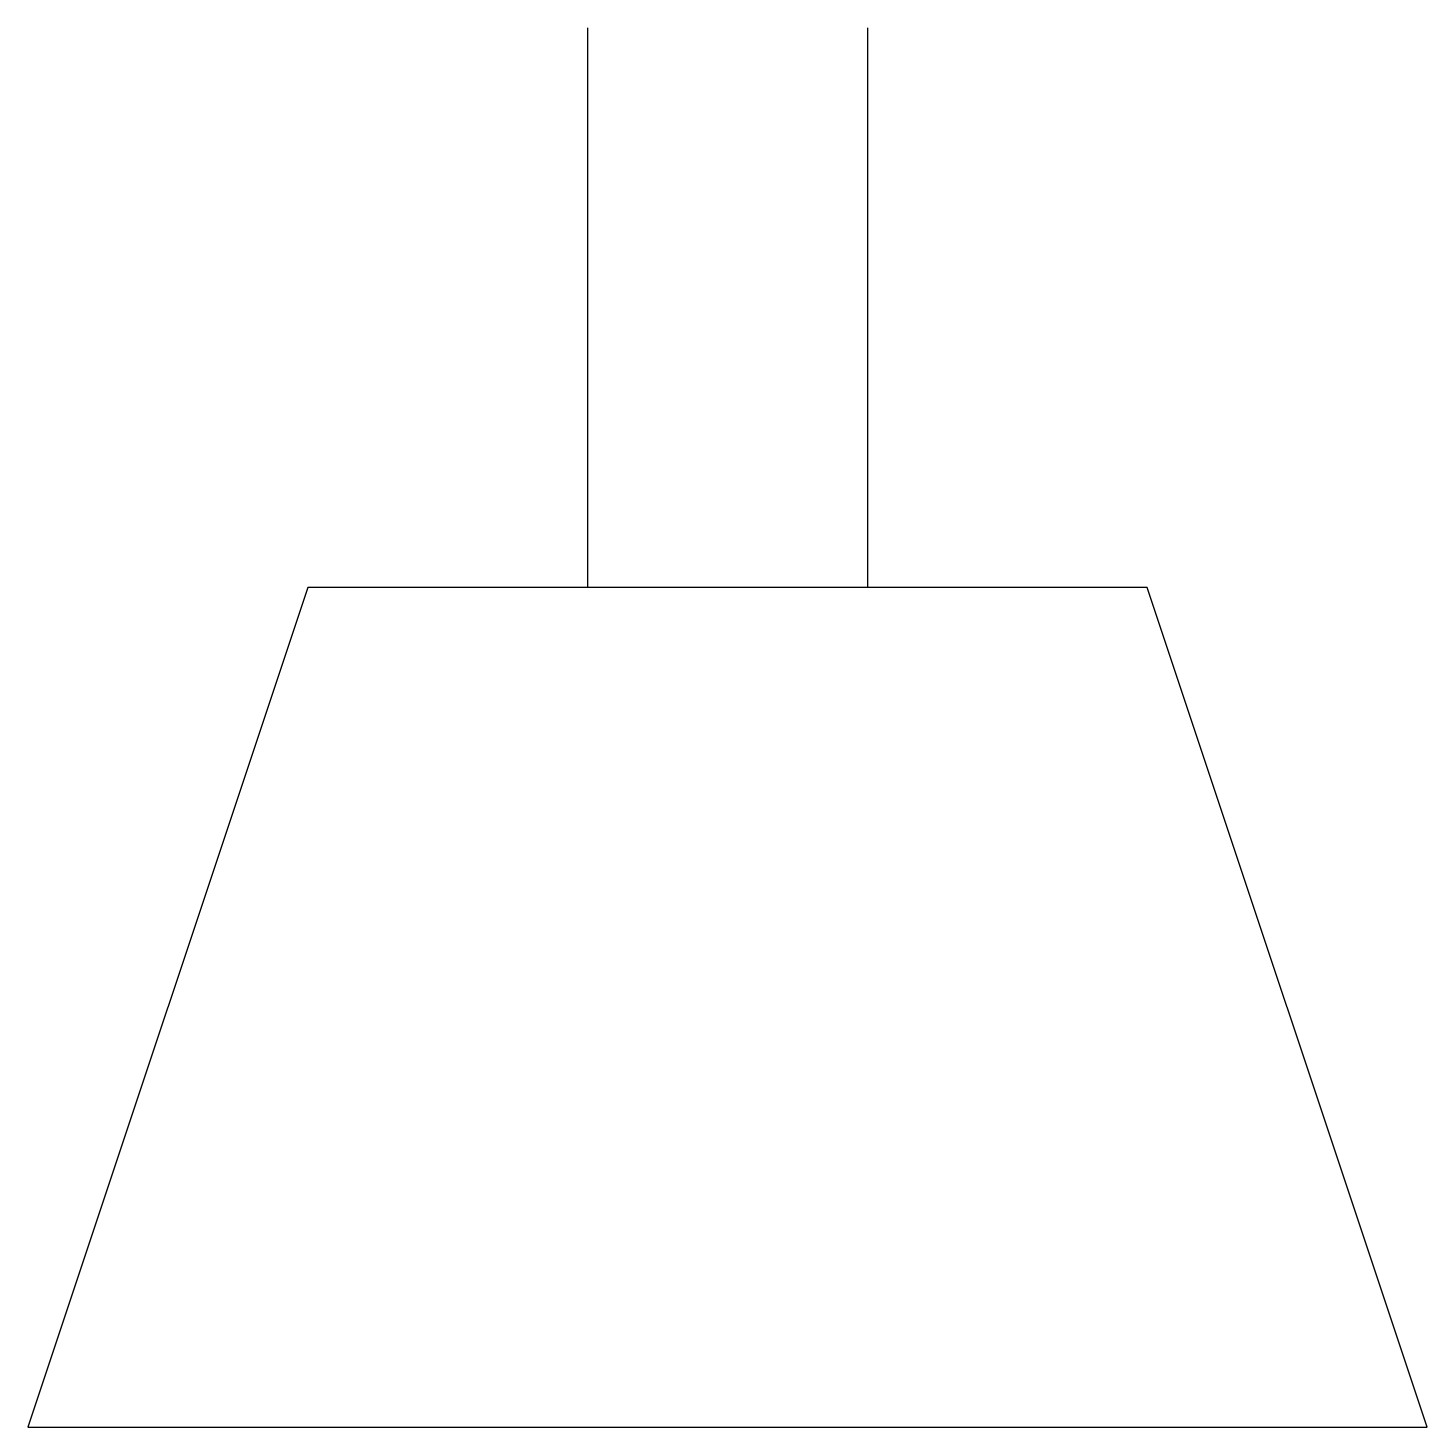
# Model space of a CAD drawing. Extents: x -750 to 750, y 0 to 1500.
import ezdxf

# ---------------------------------------------------------------- set-up
doc = ezdxf.new("R2010")
doc.units = 0
doc.header["$LTSCALE"] = 1000
doc.layers.add('TJ(电气专业D)', color=142, linetype='CONTINUOUS')

# ---------------------------------------------------------------- blocks, each defined once
blk = doc.blocks.new('$Equip$00003233')
at = {"layer": 'TJ(电气专业D)'}
for p, q in [((-0.3, 3), (-0.3, 1.8)), ((0.3, 3), (0.3, 1.8)), ((-0.9, 1.8), (-1.5, 0)), ((0.9, 1.8), (-0.9, 1.8)), ((1.5, 0), (0.9, 1.8)), ((-1.5, 0), (1.5, 0))]:
    blk.add_line(p, q, dxfattribs=at)

msp = doc.modelspace()

# ---------------------------------------------------------------- block references
at = {"layer": 'TJ(电气专业D)', "xscale": 500, "yscale": 500, "zscale": 500}
msp.add_blockref('$Equip$00003233', (0, 0), dxfattribs=at)

doc.saveas('drawing.dxf')
